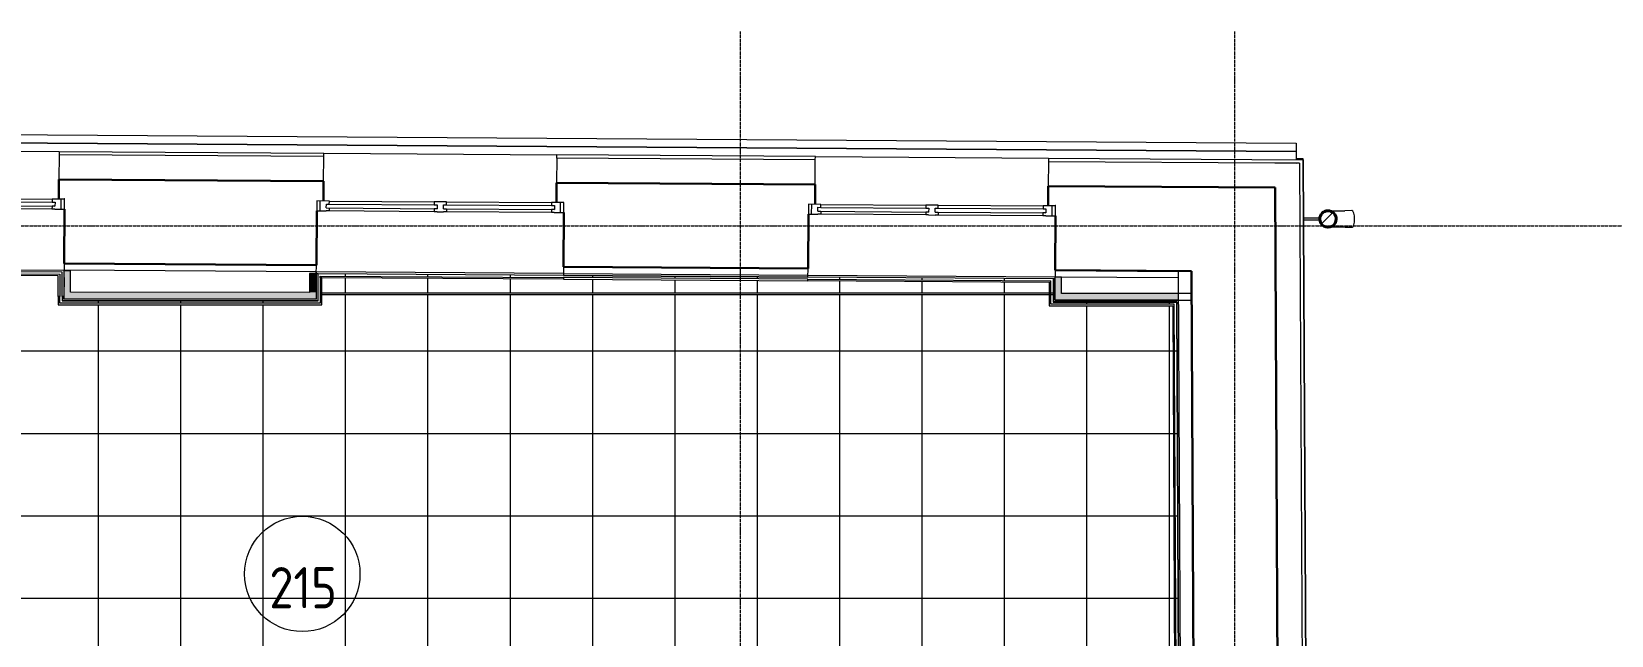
# Model space of a CAD drawing. Header units: millimetres. Extents: x -10915 to 60194, y -32941 to 46712.
# Drawn here: x -4303 to 5285, y 40560 to 44223 of the extents above; entities that cross this region are included whole.
import ezdxf

# ---------------------------------------------------------------- set-up
doc = ezdxf.new("R2010")
doc.units = ezdxf.units.MM
doc.linetypes.add('ADSK_Линия сетки', pattern=[25, 20, -2.5, 0, -2.5])
for name, color, linetype, lineweight in [('_ Окна', 7, 'Continuous', 9), ('Марки помещений', 7, 'Continuous', 20), ('Обобщенные модели', 7, 'Continuous', 18), ('Окна', 7, 'Continuous', 9), ('Оси', 7, 'Continuous', 9), ('Перекрытие', 7, 'Continuous', 18), ('Перекрытие штриховка', 7, 'Continuous', 18), ('Стены внутренние', 7, 'Continuous', 18), ('Стены наружные', 7, 'Continuous', 18), ('Стены несущие', 7, 'Continuous', 30), ('Стены отделка', 7, 'Continuous', 30), ('Стены штриховка', 7, 'Continuous', 9)]:
    doc.layers.add(name, color=color, linetype=linetype, lineweight=lineweight)
doc.styles.add('GOST Common_2', font='GOST_Common.ttf', dxfattribs={"width": 0.9, "height": 250})

# ---------------------------------------------------------------- blocks, each defined once
blk = doc.blocks.new('Водосток - Тип 1 _карниз больше 490мм_-5145492-План полов 2-го этажа')
at = {"layer": 'Обобщенные модели', "lineweight": 9}
h = blk.add_hatch(dxfattribs=at)
h.set_pattern_fill('FP_16', color=256, style=0, pattern_type=2)
h.set_pattern_definition([(134.709, (43192.47, -3623.99), (-106.60335, -105.52595), [])])
h.paths.add_polyline_path([(175, 160), (173.3, 172.9), (168.3, 185), (160.4, 195.4), (146.5, 204.7), (137.9, 208.3), (125, 210), (108.9, 207), (100, 203.3), (89.6, 195.4), (80.4, 181.9), (76.5, 171.1), (75, 160), (76.7, 147.1), (81.7, 135), (89.6, 124.6), (100, 116.7), (112.1, 111.7), (125.7, 110.1), (137.9, 111.7), (150, 116.7), (160.4, 124.6), (169.6, 138.1), (173.5, 148.9)])
at = {"layer": 'Обобщенные модели'}
for p, q in [((75, 306.2), (75, 263.6)), ((175, 263.6), (175, 306.2)), ((120, 109.1), (120, 11)), ((130, 11), (130, 109.1))]:
    blk.add_line(p, q, dxfattribs=at)
at = {"layer": 'Обобщенные модели', "flags": 128}
for points in [[(75, 173), (75, 174.3), (75, 177), (75, 179.8), (75, 182.9), (75, 186.2), (75, 189.7), (75, 193.4), (75, 197.2), (75, 201.3), (75, 205.5), (75, 209.9), (75, 214.4), (75, 219.1), (75, 224), (75, 229), (75, 234.1), (75, 239.3), (75, 244.6), (75, 250.1), (75, 255.6), (75, 261.3), (75, 263.6)], [(175, 263.6), (175, 258), (175, 252.4), (175, 246.9), (175, 241.5), (175, 236.2), (175, 231.1), (175, 226), (175, 221.1), (175, 216.4), (175, 211.8), (175, 207.3), (175, 203), (175, 198.9), (175, 194.9), (175, 191.2), (175, 187.6), (175, 184.3), (175, 181.1), (175, 178.1), (175, 175.4), (175, 173)]]:
    blk.add_lwpolyline(points, dxfattribs=at)
at = {"layer": 'Обобщенные модели'}
for radius, start, end in [(52, 90, 270), (50, 139.417, 143.79922), (50, 113.30594, 115.71429), (52, 270, 90), (50, 64.28571, 66.69406), (50, 36.20078, 40.583), (50, 167.14286, 168.99639), (50, 191.00361, 192.85714), (50, 216.20078, 220.583), (50, 244.28571, 246.69406), (50, 293.30594, 295.71429), (50, 319.417, 323.79922), (50, 11.00361, 13.49536), (50, 347.14286, 348.99639)]:
    blk.add_arc((125, 160), radius, start, end, dxfattribs=at)
at = {"layer": 'Обобщенные модели', "lineweight": 40}
for start, end in [(90, 270), (270, 90)]:
    blk.add_arc((125, 160), 50, start, end, dxfattribs=at)
at = {"layer": 'Обобщенные модели'}
for start_param, end_param in [(4.712389, 6.283185), (3.141593, 4.712389)]:
    blk.add_ellipse((125, 306.2), major_axis=(-50, 0), ratio=0.309017, start_param=start_param, end_param=end_param, dxfattribs=at)
blk = doc.blocks.new('окна_rehau_двупольное_2_фрамуги - 1460х2440 _нов_-4571373-План полов 2-го этажа')
at = {"layer": '_ Окна', "lineweight": 18}
for p, q in [((-674, 135), (-750, 135)), ((-750, 135), (-750, 75)), ((-692, 93), (-692, 117)), ((-692, 117), (-674, 117)), ((-674, 117), (-674, 135)), ((38, 135), (-38, 135)), ((-38, 135), (-38, 117)), ((-38, 117), (-20, 117)), ((-20, 117), (-20, 93)), ((20, 93), (20, 117)), ((20, 117), (38, 117)), ((38, 117), (38, 135)), ((674, 135), (674, 117)), ((750, 135), (674, 135)), ((674, 117), (692, 117)), ((692, 117), (692, 93)), ((750, 75), (750, 135)), ((-750, 75), (-692, 75)), ((-692, 93), (-674, 93)), ((-674, 75), (-692, 75)), ((-674, 93), (-674, 75)), ((-38, 93), (-38, 75)), ((-20, 93), (-38, 93)), ((-20, 75), (-38, 75)), ((-20, 75), (20, 75)), ((20, 93), (38, 93)), ((38, 75), (20, 75)), ((38, 93), (38, 75)), ((674, 93), (674, 75)), ((692, 93), (674, 93)), ((692, 75), (674, 75)), ((692, 75), (750, 75))]:
    blk.add_line(p, q, dxfattribs=at)
at = {"layer": '_ Окна'}
for p, q in [((-730, 75), (-730, 135)), ((-674, 117), (-38, 117)), ((38, 117), (674, 117)), ((730, 75), (730, 135)), ((-692, 93), (-20, 93)), ((20, 93), (692, 93))]:
    blk.add_line(p, q, dxfattribs=at)
at = {"layer": 'Окна'}
for p, q in [((-674, 135), (-38, 135)), ((38, 135), (674, 135)), ((-38, 75), (-674, 75)), ((674, 75), (38, 75))]:
    blk.add_line(p, q, dxfattribs=at)
blk = doc.blocks.new('окна_rehau_двупольное_2_фрамуги - 1460х2440 _нов_-4571368-План полов 2-го этажа')
at = {"layer": '_ Окна', "lineweight": 18}
for p, q in [((-674, 135), (-750, 135)), ((-750, 135), (-750, 75)), ((-692, 93), (-692, 117)), ((-692, 117), (-674, 117)), ((-674, 117), (-674, 135)), ((38, 135), (-38, 135)), ((-38, 135), (-38, 117)), ((-38, 117), (-20, 117)), ((-20, 117), (-20, 93)), ((20, 93), (20, 117)), ((20, 117), (38, 117)), ((38, 117), (38, 135)), ((674, 135), (674, 117)), ((750, 135), (674, 135)), ((674, 117), (692, 117)), ((692, 117), (692, 93)), ((750, 75), (750, 135)), ((-750, 75), (-692, 75)), ((-692, 93), (-674, 93)), ((-674, 75), (-692, 75)), ((-674, 93), (-674, 75)), ((-38, 93), (-38, 75)), ((-20, 93), (-38, 93)), ((-20, 75), (-38, 75)), ((-20, 75), (20, 75)), ((20, 93), (38, 93)), ((38, 75), (20, 75)), ((38, 93), (38, 75)), ((674, 93), (674, 75)), ((692, 93), (674, 93)), ((692, 75), (674, 75)), ((692, 75), (750, 75))]:
    blk.add_line(p, q, dxfattribs=at)
at = {"layer": '_ Окна'}
for p, q in [((-730, 75), (-730, 135)), ((-674, 117), (-38, 117)), ((38, 117), (674, 117)), ((730, 75), (730, 135)), ((-692, 93), (-20, 93)), ((20, 93), (692, 93))]:
    blk.add_line(p, q, dxfattribs=at)
at = {"layer": 'Окна'}
for p, q in [((-674, 135), (-38, 135)), ((38, 135), (674, 135)), ((-38, 75), (-674, 75)), ((674, 75), (38, 75))]:
    blk.add_line(p, q, dxfattribs=at)
blk = doc.blocks.new('ADSK_Марка_Помещение_ОдноЗначение - Номер-159740-План полов 2-го этажа')
at = {"layer": 'Марки помещений'}
blk.add_circle((0, 0), 3.5, dxfattribs=at)

msp = doc.modelspace()

# ---------------------------------------------------------------- hatches: boundary and pattern name
at = {"layer": 'Перекрытие штриховка', "lineweight": 9, "true_color": 0x787878}
h = msp.add_hatch(dxfattribs=at)
h.set_pattern_fill('FP_61', color=8, style=0, pattern_type=2)
h.set_pattern_definition([(0, (102.2, 39785.6), (0, 500), []), (90, (102.2, 39785.6), (-500, 3e-14), [])])
h.paths.add_polyline_path([(-5406.225, 36875.493), (-5408.225, 36875.493), (-5408.225, 36873.493)])
h.paths.add_polyline_path([(395.954, 36443.493), (396.939, 36443.493), (421.954, 36486.82), (430.615, 36481.82), (435.115, 36489.615), (515, 36443.493), (1485, 36443.493), (1564.885, 36489.615), (1569.385, 36481.82), (1578.608, 36485.846), (1604.046, 36443.493), (1607, 36443.493), (1612.706, 36446.787), (1615, 36443.493), (1630, 36443.493), (1630, 36452.493), (1615, 36452.493), (1615, 36504.493), (1605, 36504.493), (1605, 36513.493), (1700, 36513.493), (1700, 36875.493), (1850.894, 36875.493), (1850.894, 36878.493), (1700, 36879.493), (1700, 36888.493), (2450.894, 36888.493), (2450.894, 37288), (2649.498, 37288), (2622.653, 42559.445), (1873.634, 42559.445), (1873.634, 42625.628), (-2541.322, 42625.628), (-2541.322, 42565.802), (-4141.241, 42565.802), (-4141.241, 42740.996), (-6362.788, 42755.916), (-6362.788, 37589.756), (-5383.225, 37589.756), (-5383.225, 36888.493), (300, 36888.493), (300, 36878.493), (-5393.225, 36878.493), (-5393.225, 37579.756), (-6362.788, 37579.756), (-6362.743, 37566.756), (-5408.225, 37566.756), (-5407.587, 37564.756), (-5406.225, 37564.756), (-5406.225, 36875.493), (300, 36875.493), (300, 36513.493), (395, 36513.493), (395, 36504.493), (385, 36504.493), (385, 36452.493), (370, 36452.493), (370.826, 36443.493), (385.392, 36443.493), (387.294, 36446.787), (393, 36443.493)])
h.paths.add_polyline_path([(2645.588, 42582.445), (2647.527, 42584.445), (2645.577, 42584.445)])
h.paths.add_polyline_path([(2672.565, 37275), (2645.527, 42582.445), (1898.634, 42582.445), (1898.634, 42584.445), (1896.634, 42584.445), (1896.634, 42625.628), (1883.634, 42625.628), (1883.634, 42569.445), (2632.653, 42569.445), (2659.498, 37278), (2475.894, 37278), (2476.483, 37275), (2659.549, 37275)])
h.paths.add_polyline_path([(2674.575, 37273), (2672.565, 37275), (2672.626, 37273)])
h.paths.add_polyline_path([(-6385.788, 37566.756), (-6372.788, 37566.756), (-6372.788, 42755.983), (-6385.788, 42755.916), (-6385.788, 37579.756)])
h.paths.add_polyline_path([(-6387.788, 37564.756), (-6385.788, 37566.756), (-6387.788, 37566.756)])
h.paths.add_polyline_path([(-6385.788, 42779.071), (-6387.788, 42781.085), (-6387.788, 42779.085)])
h.paths.add_polyline_path([(-4066.241, 42575.802), (-2551.322, 42575.802), (-2551.322, 42740.319), (1883.634, 42710.534), (1883.634, 42637.628), (1896.634, 42637.628), (1896.634, 42723.446), (-2564.322, 42753.406), (-2564.322, 42590.802), (-2566.322, 42590.802), (-2566.322, 42588.802), (-4116.241, 42588.802), (-4116.241, 42590.802), (-4118.241, 42590.802), (-4118.241, 42763.842), (-6385.788, 42779.071), (-6385.788, 42766.071), (-4131.241, 42750.929), (-4131.241, 42575.802), (-4106.241, 42575.802)])
h.paths.add_polyline_path([(-2593.761, 42600.802), (-2769.827, 42601.07), (-4106.241, 42602.871), (-4106.241, 42600.802), (-2616.322, 42600.802)])
h.paths.add_polyline_path([(-1722.943, 42637.628), (1873.634, 42637.628), (1873.634, 42700.6), (-2541.322, 42730.251), (-2541.322, 42637.628), (-2398.77, 42637.628)])
h.paths.add_polyline_path([(1908.903, 42733.069), (1912.082, 42733.069), (1912.082, 42735.343), (1908.634, 42735.358), (1908.634, 42733.069)])
h.paths.add_polyline_path([(-2575.061, 42753.478), (-2575.061, 42755.478), (-2576.322, 42754.62), (-2576.322, 42753.487)])
h.paths.add_polyline_path([(-4106.067, 42771.956), (-4105.972, 42771.956), (-4106.241, 42771.956)])
at = {"layer": 'Стены внутренние'}
for points in [[(-4066.241, 42602.871), (-4066.241, 42771.956), (-4106.241, 42771.956), (-4106.241, 42602.926)], [(-2576.322, 42640.802), (-2576.322, 42754.62), (-2616.322, 42754.62), (-2616.322, 42640.857)], [(1908.634, 42594.445), (1948.634, 42594.445), (1948.634, 42733.069), (1908.634, 42733.069), (1908.634, 42594.47)], [(-2576.322, 42600.802), (-2576.322, 42640.802), (-4066.241, 42642.871), (-4066.241, 42602.871), (-2593.747, 42600.826)], [(2656.65, 42593.563), (2657.527, 42594.445), (2656.637, 42633.563), (1948.634, 42634.398), (1948.634, 42594.398), (2656.637, 42593.563)]]:
    msp.add_hatch(color=256, dxfattribs=at).paths.add_polyline_path(points)

# ---------------------------------------------------------------- linework, layer by layer
at = {"layer": 'Оси', "linetype": 'ADSK_Линия сетки'}
for p, q in [((-0.435, -5289.091), (-0.435, 44222.998)), ((2999.565, -5289.091), (2999.565, 44222.998)), ((-10114.729, 43045), (56004.853, 43045))]:
    msp.add_line(p, q, dxfattribs=at)
at = {"layer": 'Перекрытие'}
for p, q in [((-4105.972, 42771.956), (-4105.946, 42775.76)), ((1912.082, 42733.069), (1912.082, 42735.459))]:
    msp.add_line(p, q, dxfattribs=at)
at = {"layer": 'Стены внутренние'}
for p, q in [((-4105.946, 42775.76), (-4106.241, 42775.762)), ((-4141.241, 42740.996), (-5606.148, 42750.835)), ((-5606.08, 42760.834), (-4131.241, 42750.929)), ((-4141.241, 42615.993), (-4141.241, 42740.996)), ((-4131.241, 42750.929), (-4131.241, 42615.926)), ((-1075.015, 42755.404), (-2574.981, 42765.478)), ((-2551.322, 42740.319), (-1075.183, 42730.405)), ((-2551.322, 42730.318), (-2551.322, 42740.319)), ((-1075.25, 42720.405), (-2541.322, 42730.251)), ((1873.634, 42700.6), (408.717, 42710.439)), ((408.784, 42720.439), (1883.634, 42710.534)), ((1883.634, 42700.533), (1883.634, 42710.534)), ((1908.918, 42735.364), (1908.634, 42735.366)), ((-2541.322, 42637.628), (1873.634, 42637.628)), ((1873.634, 42625.628), (-2541.322, 42625.628)), ((1883.634, 42637.628), (1896.634, 42637.628)), ((1896.634, 42625.628), (1883.634, 42625.628))]:
    msp.add_line(p, q, dxfattribs=at)
at = {"layer": 'Стены наружные'}
for p, q in [((-7197.788, 43616.543), (3372.583, 43545.552)), ((3372.583, 43495.551), (-7147.788, 43566.206)), ((-7097.788, 43565.871), (3372.583, 43495.552)), ((3372.583, 43545.552), (3372.583, 43445.551)), ((-5561.078, 43505.549), (-4136.11, 43495.979)), ((-2530.146, 43485.193), (-1115.178, 43475.69)), ((453.786, 43465.153), (1868.754, 43455.65)), ((3372.583, 43452.742), (3413.175, 43452.437)), ((3413.175, 43452.437), (3413.212, 43445.278)), ((3393.313, 43425.411), (3372.583, 43425.55)), ((-4118.241, 42763.842), (-5605.993, 42773.834)), ((-5605.912, 42785.834), (-4106.241, 42775.762)), ((-4106.241, 42775.762), (-4106.241, 42771.956)), ((-4118.241, 42615.839), (-4118.241, 42763.842)), ((-2575.048, 42755.478), (-2575.061, 42753.478)), ((-1075.095, 42743.405), (-2564.322, 42753.406)), ((1896.634, 42723.446), (408.871, 42733.438)), ((408.952, 42745.438), (1908.634, 42735.366)), ((1908.634, 42733.069), (1908.634, 42735.366))]:
    msp.add_line(p, q, dxfattribs=at)
at = {"layer": 'Стены несущие'}
for p, q in [((-4137.252, 43325.983), (-4138.058, 43205.985)), ((-2531.288, 43315.197), (-4137.252, 43325.983)), ((-2532.094, 43195.2), (-2531.288, 43315.197)), ((-1116.32, 43305.694), (-1117.126, 43185.697)), ((-1116.32, 43305.694), (452.645, 43295.157)), ((451.839, 43175.16), (452.645, 43295.157)), ((1867.613, 43285.654), (1866.807, 43165.657)), ((3244.068, 43276.41), (1867.613, 43285.654)), ((3244.068, 43276.41), (3283.683, 35482.544)), ((-4102.059, 43205.744), (-4103.059, 43205.75)), ((1912.806, 43165.348), (1911.806, 43165.355)), ((-4103.461, 43145.752), (-4105.678, 42815.759)), ((-2574.712, 42805.477), (-2572.496, 43135.47)), ((-1072.53, 43125.396), (-1074.746, 42795.403)), ((409.22, 42785.437), (411.437, 43115.43)), ((1911.403, 43105.356), (1909.187, 42775.363)), ((-4105.678, 42815.759), (-2574.712, 42805.477)), ((-2574.712, 42805.477), (-4104.678, 42815.752)), ((409.22, 42785.437), (-1074.746, 42795.403)), ((-1074.746, 42795.403), (409.22, 42785.437)), ((1909.187, 42775.363), (2736.636, 42769.806)), ((2657.225, 42770.34), (1910.187, 42775.357)), ((2736.636, 42769.806), (2766.861, 36823.493))]:
    msp.add_line(p, q, dxfattribs=at)
at = {"layer": 'Стены отделка', "lineweight": 9}
for p, q in [((-4136.244, 43475.979), (-4137.252, 43325.983)), ((-4136.11, 43495.979), (-4136.244, 43475.979)), ((-4136.244, 43475.979), (-4136.244, 43475.979)), ((-4136.11, 43495.979), (-2530.146, 43485.193)), ((-2531.288, 43315.197), (-2530.281, 43465.194)), ((-2530.281, 43465.194), (-2530.146, 43485.193)), ((-1115.313, 43455.691), (-1116.32, 43305.694)), ((-1115.313, 43455.691), (-1115.178, 43475.69)), ((453.786, 43465.153), (-1115.178, 43475.69)), ((452.645, 43295.157), (453.652, 43445.154)), ((453.652, 43445.154), (453.786, 43465.153)), ((1868.754, 43455.65), (1868.62, 43435.651)), ((1869.754, 43455.644), (1868.754, 43455.65)), ((1869.754, 43455.644), (3413.212, 43445.278)), ((3413.212, 43445.278), (3494.598, 27433.518)), ((3413.212, 43445.139), (3414.212, 43445.145)), ((3413.212, 43445.139), (3489.401, 28455.899)), ((3414.212, 43445.145), (3490.401, 28455.899)), ((1868.62, 43435.651), (1867.613, 43285.654)), ((1869.62, 43435.644), (1869.62, 43435.644)), ((3243.305, 43426.418), (3372.583, 43427.075)), ((3243.305, 43426.418), (3372.583, 43425.55)), ((-4137.252, 43325.983), (-4137.252, 43325.983)), ((1867.613, 43285.654), (1867.613, 43285.654)), ((-4066.241, 42771.956), (-4106.241, 42771.956)), ((-4106.241, 42600.802), (-4106.241, 42771.956)), ((-4105.678, 42815.759), (-4105.946, 42775.76)), ((-4105.946, 42775.76), (-4104.946, 42775.753)), ((-4104.678, 42815.752), (-4105.678, 42815.759)), ((-2574.981, 42765.478), (-4104.946, 42775.753)), ((-4066.241, 42642.871), (-4066.241, 42771.956)), ((-2575.061, 42753.478), (-2574.712, 42805.477)), ((-1074.746, 42795.403), (-1075.095, 42743.405)), ((408.871, 42733.438), (409.22, 42785.437)), ((1909.187, 42775.363), (1908.918, 42735.364)), ((1910.187, 42775.357), (1909.187, 42775.363)), ((2736.636, 42769.806), (2656.637, 42769.4)), ((2656.637, 42769.4), (2686.862, 36823.086)), ((2656.956, 42730.34), (2657.225, 42770.34)), ((-4106.241, 42731.956), (-4107.021, 42615.764)), ((-2616.322, 42754.62), (-2616.322, 42640.857)), ((-2576.322, 42754.62), (-2616.322, 42754.62)), ((-2576.322, 42765.487), (-2576.322, 42600.802)), ((-2564.322, 42753.406), (-2575.061, 42753.478)), ((-2564.322, 42590.802), (-2564.322, 42753.406)), ((-2541.322, 42730.251), (-2551.322, 42730.318)), ((-2551.322, 42730.318), (-2551.322, 42575.802)), ((-2541.322, 42565.802), (-2541.322, 42730.251)), ((-1075.183, 42730.405), (-1075.25, 42720.405)), ((-1075.25, 42720.405), (408.717, 42710.439)), ((408.784, 42720.439), (-1075.183, 42730.405)), ((-1075.095, 42743.405), (408.871, 42733.438)), ((-1075.015, 42755.404), (408.952, 42745.438)), ((408.717, 42710.439), (408.784, 42720.439)), ((1883.634, 42700.533), (1873.634, 42700.6)), ((1873.634, 42700.6), (1873.634, 42559.445)), ((1883.634, 42569.445), (1883.634, 42700.533)), ((1908.634, 42723.366), (1896.634, 42723.446)), ((1896.634, 42723.446), (1896.634, 42582.445)), ((1948.634, 42733.069), (1908.634, 42733.069)), ((1908.634, 42594.445), (1908.634, 42733.069)), ((1908.918, 42735.364), (2656.956, 42730.34)), ((1948.634, 42634.398), (1948.634, 42733.069)), ((-4131.241, 42615.926), (-4141.241, 42615.993)), ((-4141.241, 42615.993), (-4141.241, 42565.802)), ((-4131.241, 42575.802), (-4131.241, 42615.926)), ((-2551.322, 42575.802), (-4131.241, 42575.802)), ((-4107.021, 42615.764), (-4118.241, 42615.839)), ((-4118.241, 42615.839), (-4118.241, 42588.802)), ((-4116.241, 42588.802), (-2566.322, 42588.802)), ((-4106.241, 42602.926), (-2576.322, 42600.802)), ((-2576.322, 42600.802), (-4106.241, 42600.802)), ((-2616.322, 42640.857), (-4066.241, 42642.871)), ((1898.634, 42582.445), (2645.588, 42582.445)), ((1908.634, 42594.445), (2737.407, 42593.468)), ((2657.527, 42594.445), (1908.634, 42594.445)), ((2737.455, 42633.468), (1948.634, 42634.398)), ((2645.588, 42582.445), (2672.565, 37275)), ((2737.407, 42593.468), (2737.455, 42633.468)), ((-4141.241, 42565.802), (-2541.322, 42565.802)), ((1873.634, 42559.445), (2622.704, 42559.445)), ((2632.653, 42569.445), (1883.634, 42569.445)), ((2622.704, 42559.445), (2649.498, 37288)), ((2659.549, 37278), (2632.653, 42569.445))]:
    msp.add_line(p, q, dxfattribs=at)
at = {"layer": 'Стены штриховка'}
for p, q in [((-2530.281, 43465.194), (-4136.244, 43475.979)), ((453.652, 43445.154), (-1115.313, 43455.691)), ((1868.62, 43435.651), (1869.62, 43435.644)), ((1869.62, 43435.644), (3243.305, 43426.418)), ((3393.313, 43425.411), (3474.598, 27433.416)), ((-2566.322, 42753.42), (-2566.322, 42588.802)), ((-1075.082, 42745.405), (408.885, 42735.438)), ((1898.634, 42723.433), (1898.634, 42582.445)), ((-2564.322, 42590.802), (-4118.241, 42590.802)), ((-4118.241, 42588.802), (-4116.241, 42588.802)), ((-4116.241, 42615.826), (-4116.241, 42588.802)), ((-2566.322, 42588.802), (-2564.322, 42588.802)), ((-2564.322, 42588.802), (-2564.322, 42590.802)), ((2647.577, 42584.445), (1896.634, 42584.445)), ((1896.634, 42582.445), (1898.634, 42582.445)), ((2647.577, 42584.445), (2674.575, 37273))]:
    msp.add_line(p, q, dxfattribs=at)

# ---------------------------------------------------------------- block references
at = {"layer": 'Марки помещений', "xscale": 99.99999999999993, "yscale": 99.99999999999993, "zscale": 99.99999999999993}
msp.add_blockref('ADSK_Марка_Помещение_ОдноЗначение - Номер-159740-План полов 2-го этажа', (-2660.103, 40933.126), dxfattribs=at)
at = {"layer": 'Обобщенные модели', "rotation": 270.2912255442424}
msp.add_blockref('Водосток - Тип 1 _карниз больше 490мм_-5145492-План полов 2-го этажа', (3404.406, 43210.329), dxfattribs=at)
at = {"layer": 'Окна', "rotation": 359.6152078770644}
for name, p in [('окна_rehau_двупольное_2_фрамуги - 1460х2440 _нов_-4571368-План полов 2-го этажа', (-4853.948, 43075.79)), ('окна_rehau_двупольное_2_фрамуги - 1460х2440 _нов_-4571373-План полов 2-го этажа', (-1823.017, 43055.435)), ('окна_rehau_двупольное_2_фрамуги - 1460х2440 _нов_-4571373-План полов 2-го этажа', (1160.916, 43035.394))]:
    msp.add_blockref(name, p, dxfattribs=at)

# ---------------------------------------------------------------- texts
at = {"layer": 'Марки помещений', "lineweight": 9, "insert": (-2655.16, 40849.544), "char_height": 250, "width": 441, "attachment_point": 5, "line_spacing_factor": 1.022766, "style": 'GOST Common_2'}
msp.add_mtext('\\pxqc,t1.8,3.6,5.4,7.2,9,10.8,12.6,14.4,16.2,18,19.8,21.6,23.4,25.2,27,28.8,30.6,32.4,34.2,36,37.8,39.6,41.4,43.2,45,46.8,48.6,50.4,52.2,54,55.8,57.6;{215}', dxfattribs=at)

doc.saveas('drawing.dxf')
